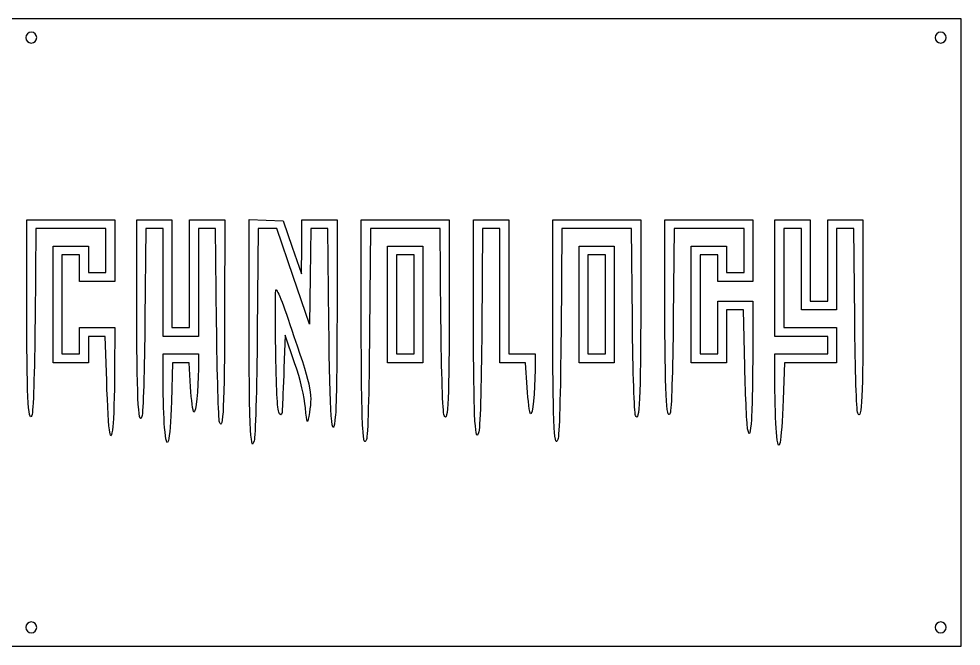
# Model space of a CAD drawing. Extents: x 0 to 431, y 0 to 399.
# Drawn here: x 215.1 to 430.6, y 0.1 to 143.7 of the extents above; entities that cross this region are included whole.
import ezdxf

# ---------------------------------------------------------------- set-up
doc = ezdxf.new("R2010")
doc.units = 0
for name, color, linetype in [('Cut1', 7, 'CONTINUOUS'), ('Cut2', 7, 'CONTINUOUS'), ('Engrave', 7, 'CONTINUOUS')]:
    doc.layers.add(name, color=color, linetype=linetype)

msp = doc.modelspace()

# ---------------------------------------------------------------- linework, layer by layer
at = {"layer": 'Cut1', "color": 1}
for points in [[(216.660469, 139.421179), (216.660469, 139.421179)], [(424.689164, 139.421179), (424.689164, 139.421179)], [(216.660469, 4.420531), (216.660469, 4.420531)], [(424.689164, 4.420531), (424.689164, 4.420531)]]:
    msp.add_lwpolyline(points, dxfattribs=at)
for points in [[(217.910361, 140.67107), (217.219975, 140.67107), (216.660469, 140.111565), (216.660469, 139.421179)], [(219.160252, 139.421179), (219.160252, 140.111565), (218.600747, 140.67107), (217.910361, 140.67107)], [(425.941525, 140.67107), (425.250081, 140.67107), (424.689164, 140.111565), (424.689164, 139.421179)], [(427.190359, 139.421179), (427.190359, 140.111565), (426.629442, 140.67107), (425.941525, 140.67107)], [(216.660469, 139.421179), (216.660469, 138.730792), (217.219974, 138.170934), (217.910361, 138.170934)], [(217.910361, 138.170934), (218.600747, 138.170934), (219.160252, 138.730792), (219.160252, 139.421179)], [(424.689164, 139.421179), (424.689164, 138.730792), (425.250081, 138.170934), (425.941525, 138.170934)], [(425.941525, 138.170934), (426.629442, 138.170934), (427.190359, 138.730792), (427.190359, 139.421179)], [(217.910361, 5.671481), (217.219975, 5.671481), (216.660469, 5.111975), (216.660469, 4.420531)], [(216.660469, 4.420531), (216.660469, 3.732614), (217.219974, 3.171697), (217.910361, 3.171697)], [(219.160252, 4.420531), (219.160252, 5.111975), (218.600747, 5.671481), (217.910361, 5.671481)], [(217.910361, 3.171697), (218.600747, 3.171697), (219.160252, 3.732614), (219.160252, 4.420531)], [(425.941525, 5.671481), (425.250081, 5.671481), (424.689164, 5.111975), (424.689164, 4.420531)], [(424.689164, 4.420531), (424.689164, 3.732614), (425.250081, 3.171697), (425.941525, 3.171697)], [(427.190359, 4.420531), (427.190359, 5.111975), (426.629442, 5.671481), (425.941525, 5.671481)], [(425.941525, 3.171697), (426.629442, 3.171697), (427.190359, 3.732614), (427.190359, 4.420531)]]:
    msp.add_open_spline(points, degree=3, dxfattribs=at)
at = {"layer": 'Cut2', "color": 1}
msp.add_lwpolyline([(0.120017, 0.12003), (430.619994, 0.12003), (430.619994, 143.721152), (0.120017, 143.721152), (0.120017, 0.12003), (0.120017, 0.12003)], dxfattribs=at)
at = {"layer": 'Engrave', "color": 1}
for points in [[(216.881668, 78.666139), (216.881668, 97.718612), (237.016812, 97.718612), (237.016812, 83.624078), (228.96219, 83.624078), (228.96219, 89.664695), (224.935584, 89.664695), (224.935584, 67.012478), (228.96219, 67.012478), (228.96219, 73.053092), (237.016812, 73.053092), (236.965307, 63.111461)], [(242.052362, 78.716233), (242.050387, 97.718612), (250.105009, 97.718612), (250.105009, 73.053092), (254.131614, 73.053092), (254.131614, 97.718612), (262.186237, 97.718612), (262.134731, 76.702578)], [(267.722943, 75.666469), (267.722943, 97.761298), (271.624312, 97.614895), (275.525682, 97.467434), (277.628943, 91.42682), (279.735379, 85.38585), (279.76854, 91.552409), (279.80417, 97.718612), (287.85844, 97.718612), (287.854207, 77.205992)], [(293.39317, 75.897539), (293.39317, 97.718612), (313.52902, 97.718612), (313.527045, 78.212819)], [(319.065868, 76.652483), (319.065868, 97.718612), (327.121901, 97.718612), (327.121901, 67.012478), (333.162515, 67.012478), (333.158648, 63.362992)], [(337.189826, 75.897539), (337.189826, 97.718612), (357.326036, 97.718612), (357.322508, 78.212819)], [(362.861119, 78.918022), (362.861119, 97.718612), (382.994147, 97.718612), (382.994147, 83.624078), (374.94023, 83.624078), (374.94023, 89.664695), (370.915036, 89.664695), (370.915036, 67.012478), (374.94023, 67.012478), (374.94023, 79.093706), (382.994147, 79.093706), (382.944758, 66.383122)], [(388.031814, 60.041942), (388.031814, 67.012478), (400.110925, 67.012478), (400.110925, 71.039436), (388.031814, 71.039436), (388.031814, 97.718612), (396.08573, 97.718612), (396.08573, 79.093706), (400.110925, 79.093706), (400.110925, 97.718612), (408.164841, 97.718612), (408.161314, 78.46435)], [(235.168257, 60.846275), (234.857459, 71.039436), (230.974082, 71.039436), (230.974082, 64.998822), (222.920165, 64.998822), (222.920165, 91.677998), (230.974082, 91.677998), (230.974082, 85.637733), (235.00104, 85.637733), (235.00104, 95.705309), (218.987045, 95.705309), (218.782787, 74.940806)], [(260.307907, 74.185508), (260.072251, 95.705309), (256.143365, 95.705309), (256.143365, 71.039436), (248.088743, 71.039436), (248.088743, 95.705309), (244.148215, 95.705309), (243.930551, 74.940806)], [(285.976723, 74.185508), (285.752709, 95.705309), (281.835465, 95.705309), (281.699998, 84.776603), (281.564179, 73.847194), (277.83567, 84.776603), (274.107515, 95.705309), (269.812798, 95.705309), (269.604659, 72.172206)], [(311.627689, 74.940806), (311.422725, 95.705309), (295.493398, 95.705309), (295.2969, 72.172206)], [(331.359482, 59.336033), (331.005293, 64.998822), (325.108612, 64.998822), (325.108612, 95.705309), (321.168085, 95.705309), (320.969118, 72.92715)], [(355.421036, 74.940806), (355.216425, 95.705309), (339.288148, 95.705309), (339.090945, 72.172206)], [(381.142064, 64.117936), (380.852786, 77.080403), (376.954591, 77.080403), (376.954591, 64.998822), (368.900675, 64.998822), (368.900675, 91.677998), (376.954591, 91.677998), (376.954591, 85.637733), (380.983314, 85.637733), (380.983314, 95.705309), (364.963675, 95.705309), (364.762591, 75.192336)], [(406.263369, 75.192336), (406.05523, 95.705309), (402.125286, 95.705309), (402.125286, 77.080403), (394.071369, 77.080403), (394.071369, 95.705309), (390.046175, 95.705309), (390.046175, 73.053092), (402.125286, 73.053092), (402.125286, 64.998822), (390.190814, 64.998822), (389.890952, 56.567433)], [(299.433784, 78.338761), (299.433784, 91.677998), (307.488407, 91.677998), (307.488407, 64.998822), (299.433784, 64.998822), (299.433784, 78.338761), (299.433784, 78.338761)], [(343.230087, 78.338761), (343.230087, 91.677998), (351.284709, 91.677998), (351.284709, 64.998822), (343.230087, 64.998822), (343.230087, 78.338761), (343.230087, 78.338761)], [(305.474398, 78.338761), (305.474398, 89.664695), (301.447793, 89.664695), (301.447793, 67.012478), (305.474398, 67.012478), (305.474398, 78.338761), (305.474398, 78.338761)], [(349.270701, 78.338761), (349.270701, 89.664695), (345.244095, 89.664695), (345.244095, 67.012478), (349.270701, 67.012478), (349.270701, 78.338761), (349.270701, 78.338761)], [(278.150701, 64.998822), (276.02839, 71.291319), (275.716534, 63.740464)], [(248.090859, 60.545003), (248.090859, 67.012478), (256.145482, 67.012478), (256.141248, 63.614875)], [(254.35972, 59.465856), (254.002004, 64.998822), (250.255857, 64.998822), (249.969048, 56.131047)], [(280.640268, 54.679367), (280.640268, 54.679367), (280.640254, 54.679367)], [(248.417532, 50.200147), (248.417532, 50.200147)], [(260.978325, 51.407706), (260.978325, 51.407706), (260.978184, 51.407706)], [(268.061257, 49.596544), (268.061257, 49.596544), (268.061257, 49.596544)], [(293.728098, 50.135589), (293.728098, 50.135589), (293.727957, 50.135589)], [(319.400315, 51.645831), (319.400315, 51.645831), (319.400301, 51.645831)], [(337.522143, 50.135589), (337.522143, 50.135589), (337.522143, 50.135589)], [(381.822925, 49.645933), (381.822925, 49.645933)], [(235.858643, 49.142519), (235.858643, 49.142519), (235.858643, 49.142519)], [(388.37048, 49.093483), (388.37048, 49.093483)]]:
    msp.add_lwpolyline(points, dxfattribs=at)
for points in [[(273.846473, 81.610422), (273.973826, 82.437333), (275.403635, 78.814658), (278.012779, 71.039436)], [(273.858101, 67.136303), (273.743801, 74.405289), (273.738157, 80.918272), (273.846473, 81.610422)], [(218.061004, 52.953225), (217.197757, 50.902175), (216.881668, 57.818031), (216.881668, 78.666139)], [(243.220057, 52.666064), (242.394909, 50.141233), (242.056595, 57.709728), (242.052362, 78.716233)], [(313.527045, 78.212819), (313.52315, 57.129761), (313.230006, 50.8609), (312.348767, 52.953225)], [(357.322508, 78.212819), (357.315452, 57.129761), (357.022647, 50.8609), (356.14423, 52.953225)], [(364.046453, 53.456639), (363.182147, 51.417583), (362.861119, 58.270292), (362.861119, 78.918022)], [(408.161314, 78.46435), (408.157786, 57.625061), (407.86498, 51.368547), (406.986564, 53.456639)], [(262.134731, 76.702578), (262.083578, 55.114342), (261.804531, 49.018694), (260.978325, 51.407706)], [(268.061257, 49.596544), (267.874637, 51.783414), (267.722943, 63.515392), (267.722943, 75.666469)], [(287.854207, 77.205992), (287.852231, 65.923453), (287.698984, 55.108344), (287.514482, 53.169478)], [(293.727957, 50.135589), (293.544865, 52.30235), (293.39317, 63.895686), (293.39317, 75.897539)], [(319.400301, 51.645831), (319.217562, 53.812239), (319.065868, 65.06585), (319.065868, 76.652483)], [(337.522143, 50.135589), (337.338698, 52.30235), (337.189826, 63.895686), (337.189826, 75.897539)], [(218.782787, 74.940806), (218.657198, 62.415078), (218.371801, 53.690883), (218.061004, 52.953225)], [(243.930551, 74.940806), (243.810607, 63.416261), (243.493812, 53.503558), (243.220057, 52.666064)], [(260.978184, 51.407706), (260.738648, 52.099856), (260.435965, 62.350519), (260.307907, 74.185508)], [(287.514482, 53.169478), (286.766945, 45.306061), (286.196504, 53.106331), (285.976723, 74.185508)], [(312.348767, 52.953225), (312.038323, 53.690883), (311.753631, 62.409433), (311.627689, 74.940806)], [(356.14423, 52.953225), (355.833786, 53.690883), (355.548036, 62.409433), (355.421036, 74.940806)], [(364.762591, 75.192336), (364.642647, 62.686717), (364.360425, 54.202058), (364.046453, 53.456639)], [(406.986564, 53.456639), (406.676119, 54.192181), (406.390369, 62.851817), (406.263369, 75.192336)], [(269.604659, 72.172206), (269.485068, 58.626244), (269.183795, 47.998108), (268.89734, 47.128864)], [(295.2969, 72.172206), (295.175192, 57.548508), (294.903553, 48.176967), (294.581114, 47.416025)], [(320.969118, 72.92715), (320.847057, 58.876011), (320.572243, 49.681564), (320.251921, 48.926267)], [(339.090945, 72.172206), (338.968884, 57.548508), (338.697598, 48.176967), (338.375159, 47.416025)], [(278.012779, 71.039436), (282.100768, 58.866133), (282.301498, 57.770758), (281.37334, 52.666064)], [(274.669843, 53.319056), (274.243334, 53.745564), (274.005562, 57.792631), (273.858101, 67.136303)], [(280.640254, 54.679367), (280.403893, 57.271225), (279.517009, 60.948228), (278.150701, 64.998822)], [(382.944758, 66.383122), (382.920064, 59.393183), (382.743675, 52.426528), (382.556703, 50.904292)], [(236.965307, 63.111461), (236.93779, 57.643053), (236.762812, 51.922761), (236.57584, 50.401231)], [(256.141248, 63.614875), (256.135237, 58.832619), (255.570807, 53.405486), (255.109373, 53.690883)], [(275.716534, 63.740464), (275.54332, 59.587917), (275.373987, 55.409264), (275.338709, 54.453589)], [(333.158648, 63.362992), (333.153004, 58.266058), (332.584679, 52.788125), (332.110546, 53.269667)], [(381.822925, 49.645933), (381.60773, 50.475667), (381.300814, 56.987944), (381.142064, 64.117936)], [(235.858643, 49.142519), (235.649798, 49.972253), (235.339354, 55.239931), (235.168257, 60.846275)], [(248.417532, 50.200147), (248.236909, 52.331983), (248.090859, 56.987944), (248.090859, 60.545003)], [(255.109373, 53.690883), (254.894884, 53.824586), (254.55657, 56.422089), (254.35972, 59.465856)], [(332.110546, 53.269667), (331.892176, 53.491917), (331.555979, 56.221358), (331.359482, 59.336033)], [(388.37048, 49.093483), (388.183508, 51.28), (388.031814, 56.2076), (388.031814, 60.041942)], [(249.969048, 56.131047), (249.658251, 46.525261), (248.956223, 43.837447), (248.417532, 50.200147)], [(389.890952, 56.567433), (389.527591, 46.281492), (388.87848, 43.101906), (388.37048, 49.093483)], [(275.338709, 54.453589), (275.287909, 53.104919), (275.138332, 52.850919), (274.669843, 53.319056)], [(281.37334, 52.666064), (281.038907, 50.819625), (280.977876, 50.987194), (280.640268, 54.679367)], [(236.57584, 50.401231), (236.265395, 47.888042), (236.200484, 47.771978), (235.858643, 49.142519)], [(268.89734, 47.128864), (268.454251, 45.787603), (268.361823, 46.063475), (268.061257, 49.596544)], [(294.581114, 47.416025), (294.140848, 46.383797), (294.009262, 46.802544), (293.728098, 50.135589)], [(320.251921, 48.926267), (319.813065, 47.893686), (319.681479, 48.316314), (319.400315, 51.645831)], [(338.375159, 47.416025), (337.934893, 46.383797), (337.803307, 46.802544), (337.522143, 50.135589)], [(382.556703, 50.904292), (382.24273, 48.367819), (382.182758, 48.263397), (381.822925, 49.645933)]]:
    msp.add_open_spline(points, degree=3, dxfattribs=at)

doc.saveas('drawing.dxf')
